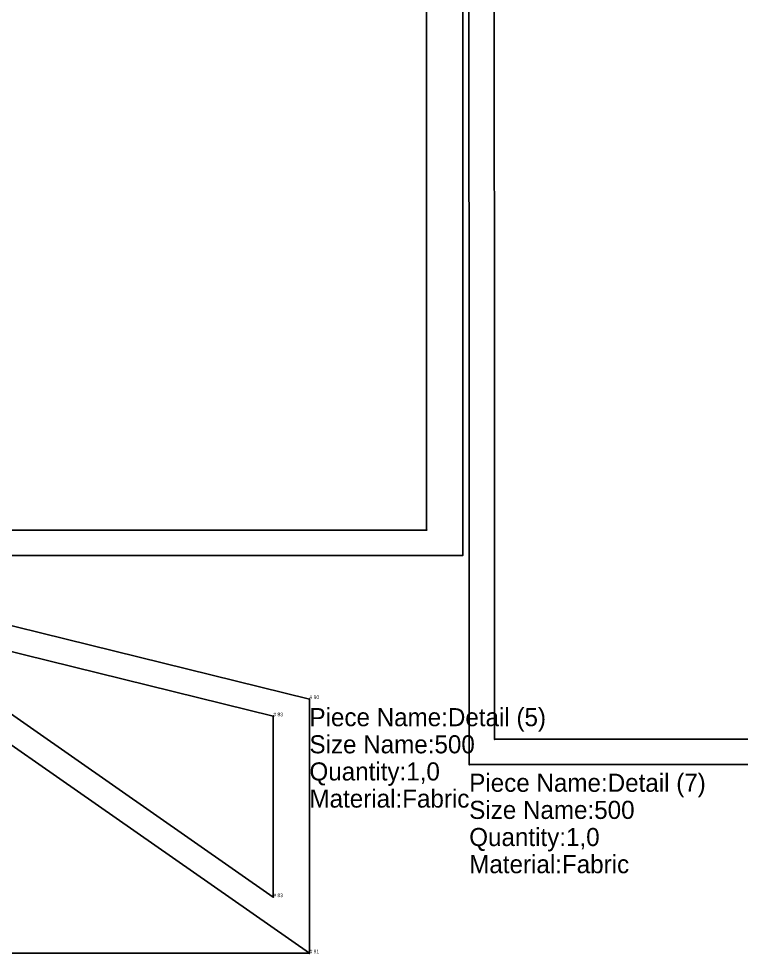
# Model space of a CAD drawing. Extents: x 0 to 1211, y -69 to 1230.
# Drawn here: x 519.9 to 719.7, y 555.8 to 814.1 of the extents above; entities that cross this region are included whole.
import ezdxf

# ---------------------------------------------------------------- set-up
doc = ezdxf.new("R2010")
doc.units = 0
for name, color, linetype in [('1', 7, 'CONTINUOUS'), ('14', 7, 'CONTINUOUS'), ('2', 7, 'CONTINUOUS'), ('5', 7, 'CONTINUOUS'), ('84', 7, 'CONTINUOUS'), ('87', 7, 'CONTINUOUS')]:
    doc.layers.add(name, color=color, linetype=linetype)

# ---------------------------------------------------------------- blocks, each defined once
blk = doc.blocks.new('piece_Detail_s500-117_M')
at = {"layer": '1'}
blk.add_lwpolyline([(600.32, 626.04), (600.32, 555.78), (444.76, 664.37)], close=True, dxfattribs=at)
at = {"layer": '14'}
blk.add_lwpolyline([(590.32, 621.29), (590.32, 571.29), (479.62, 648.57)], close=True, dxfattribs=at)
at = {"layer": '2'}
for p in [(444.76, 664.37), (479.62, 648.57), (600.32, 626.04), (590.32, 621.29), (590.32, 571.29), (600.32, 555.78)]:
    blk.add_point(p, dxfattribs=at)
at = {"layer": '5'}
blk.add_line((444.76, 555.78), (600.32, 555.78), dxfattribs=at)
at = {"layer": '84'}
blk.add_lwpolyline([(600.32, 626.04), (600.32, 555.78), (444.76, 664.37)], close=True, dxfattribs=at)
at = {"layer": '87'}
blk.add_lwpolyline([(590.32, 621.29), (590.32, 571.29), (479.62, 648.57)], close=True, dxfattribs=at)
at = {"layer": '1'}
for s, height, p in [('# 92', 1, (444.76, 664.37)), ('# 90', 1, (600.32, 626.04)), ('Piece Name:Detail (5)', 5, (600.32, 618.54)), ('Size Name:500', 5, (600.32, 611.04)), ('Quantity:1,0', 5, (600.32, 603.54)), ('Material:Fabric', 5, (600.32, 596.04)), ('# 91', 1, (600.32, 555.78))]:
    blk.add_text(s, height=height, dxfattribs=at).set_placement(p)
at = {"layer": '14'}
for s, p in [('# 93', (479.62, 648.57)), ('# 83', (590.32, 621.29)), ('# 83', (590.32, 571.29))]:
    blk.add_text(s, height=1, dxfattribs=at).set_placement(p)
blk = doc.blocks.new('piece_Detail_s500-118_M')
at = {"layer": '1'}
blk.add_lwpolyline([(642.68, 1050.63), (642.68, 665.76), (320.42, 665.76), (320.15, 1034.58), (341.44, 1035.34), (348.27, 1037.1), (352.33, 1039.75), (357.6, 1046.63), (365.36, 1059.76), (371.39, 1072.29), (377.48, 1090.57), (381.75, 1117.82), (382.87, 1147.29), (385.53, 1179.74), (385.71, 1189.63), (384.75, 1209.64), (385.65, 1230.05)], close=True, dxfattribs=at)
at = {"layer": '14'}
blk.add_lwpolyline([(632.68, 1049.07), (632.68, 672.76), (327.42, 672.76), (327.15, 1027.58), (338.8, 1027.99), (351.05, 1030.67), (357.09, 1034.6), (361.94, 1040.47), (371.51, 1056.42), (377.85, 1069.59), (384.26, 1088.86), (388.74, 1117.29), (389.86, 1146.83), (392.53, 1179.4), (392.72, 1189.73), (391.75, 1209.53), (392.08, 1217.02)], close=True, dxfattribs=at)
at = {"layer": '2'}
for p in [(632.68, 672.76), (642.68, 665.76)]:
    blk.add_point(p, dxfattribs=at)
at = {"layer": '84'}
blk.add_lwpolyline([(642.68, 1050.63), (642.68, 665.76), (320.42, 665.76), (320.15, 1034.58)], dxfattribs=at)
at = {"layer": '87'}
blk.add_lwpolyline([(632.68, 1049.07), (632.68, 672.76), (327.42, 672.76), (327.15, 1027.58)], dxfattribs=at)
blk = doc.blocks.new('piece_Detail_s500-119_M')
at = {"layer": '1'}
blk.add_lwpolyline([(644.49, 607.91), (644.26, 1230.05), (680.89, 1221.06), (708.46, 1211.5), (730.61, 1202.11), (751.49, 1191.76), (787.11, 1174.11), (817.45, 1160.7), (843.59, 1149.57), (870.78, 1142.74), (884.67, 1141.02), (900.54, 1140.31), (867.47, 1013.19), (837.23, 888.36), (813.81, 772.7), (798.5, 675.12), (790.3, 607.91)], close=True, dxfattribs=at)
at = {"layer": '14'}
blk.add_lwpolyline([(651.48, 614.92), (651.26, 1221.32), (678.94, 1214.34), (705.82, 1205.01), (727.68, 1195.75), (748.34, 1185.51), (784.19, 1167.75), (814.59, 1154.31), (833.92, 1145.65), (864.95, 1136.69), (879.22, 1134.5), (891.55, 1133.63), (860.68, 1014.92), (830.4, 889.89), (806.92, 773.93), (791.56, 676.06), (784.04, 614.92)], close=True, dxfattribs=at)
at = {"layer": '2'}
for p in [(651.48, 614.92), (644.49, 607.91)]:
    blk.add_point(p, dxfattribs=at)
at = {"layer": '84'}
blk.add_lwpolyline([(790.3, 607.91), (644.49, 607.91), (644.26, 1230.05)], dxfattribs=at)
at = {"layer": '87'}
blk.add_lwpolyline([(784.04, 614.92), (651.48, 614.92), (651.26, 1221.32)], dxfattribs=at)
at = {"layer": '1'}
for s, p in [('Piece Name:Detail (7)', (644.49, 600.41)), ('Size Name:500', (644.49, 592.91)), ('Quantity:1,0', (644.49, 585.41)), ('Material:Fabric', (644.49, 577.91))]:
    blk.add_text(s, height=5, dxfattribs=at).set_placement(p)

msp = doc.modelspace()

# ---------------------------------------------------------------- block references
at = {"layer": '1'}
for name in ['piece_Detail_s500-118_M', 'piece_Detail_s500-119_M', 'piece_Detail_s500-117_M']:
    msp.add_blockref(name, (0, 0), dxfattribs=at)

doc.saveas('drawing.dxf')
